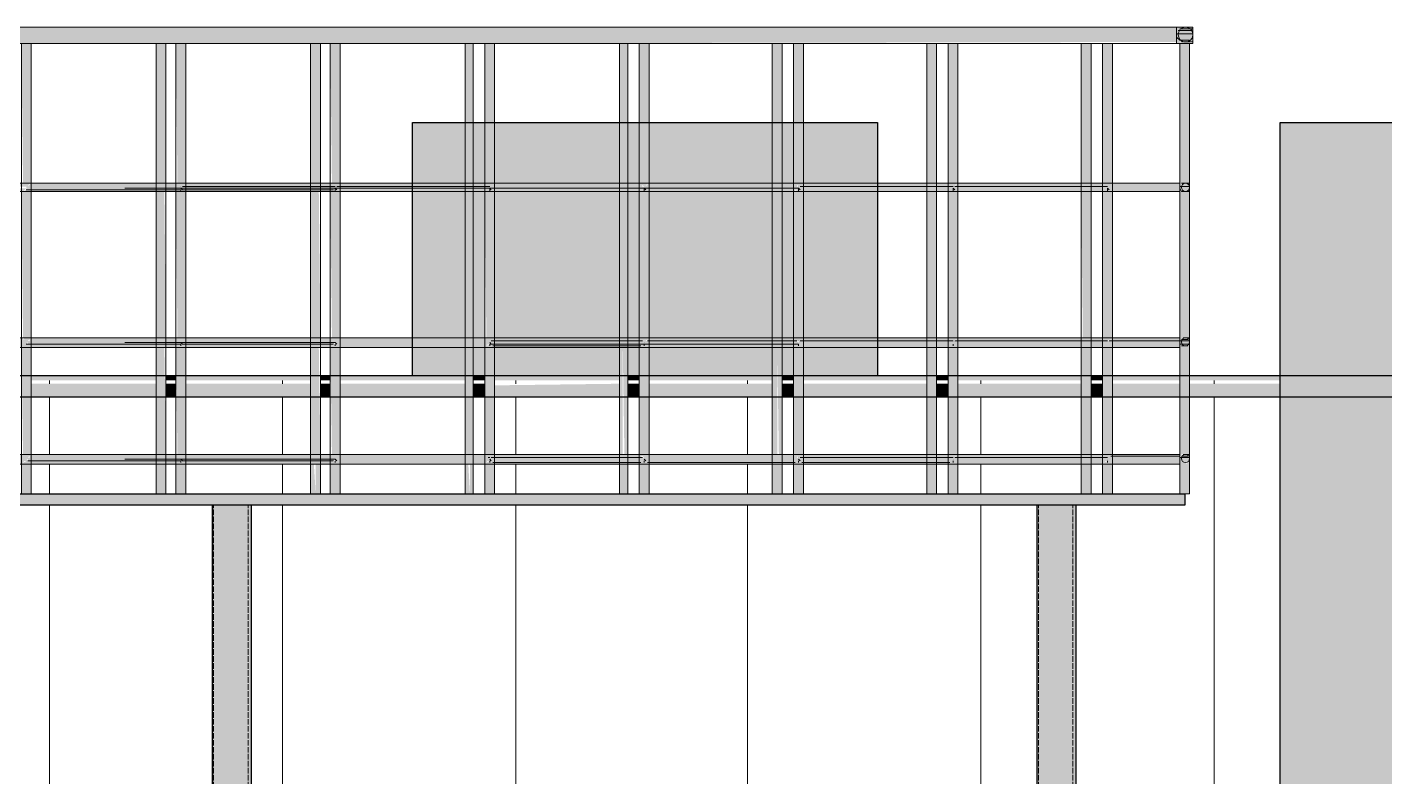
# Model space of a CAD drawing. Header units: millimetres. Extents: x -11345 to 411485, y -9810 to 73012.
# Drawn here: x 359032 to 362530, y 46383 to 48315 of the extents above; entities that cross this region are included whole.
import ezdxf

# ---------------------------------------------------------------- set-up
doc = ezdxf.new("R2010")
doc.units = ezdxf.units.MM
doc.linetypes.add('PDF_IMPORT', pattern=[1, 0.8, -0.2])
for name, color, linetype in [('PDF _Крыша штриховка', 7, 'Continuous'), ('PDF _Линии', 7, 'Continuous'), ('PDF _Перекрытие', 7, 'Continuous'), ('PDF _Стены наружные', 7, 'Continuous')]:
    doc.layers.add(name, color=color, linetype=linetype)
for name, color, linetype, true_color in [('PDF _Несущие колонны', 7, 'Continuous', 0x787878), ('PDF _Обобщенные модели', 7, 'Continuous', 0xb5bcbf), ('PDF _Ограждение', 7, 'Continuous', 0x7f7f7f)]:
    doc.layers.add(name, color=color, linetype=linetype, true_color=true_color)

msp = doc.modelspace()

# ---------------------------------------------------------------- hatches: boundary and pattern name
at = {"layer": 'PDF _Несущие колонны', "transparency": 33554559}
for points in [[(359610.0434, 47082.86722), (359508.45048, 47082.86722), (359508.45048, 45283.82593), (359610.0434, 45283.82593)], [(361735.02865, 47082.86722), (361633.43573, 47082.86722), (361633.43573, 45283.82593), (361735.02865, 45283.82593)]]:
    msp.add_hatch(color=256, dxfattribs=at).paths.add_polyline_path(points)
at = {"layer": 'PDF _Обобщенные модели', "true_color": 0xb7c0ca, "transparency": 33554559}
for points in [[(359364.52717, 47417.27725), (359042.81626, 47417.27725), (359042.81626, 47404.57814), (359364.52717, 47404.57814)], [(359364.52717, 47396.11206), (359042.81626, 47396.11206), (359042.81626, 47362.24776), (359364.52717, 47362.24776)], [(359415.32363, 47417.27725), (359389.9254, 47417.27725), (359389.9254, 47404.57814), (359415.32363, 47404.57814)], [(359415.32363, 47396.11206), (359389.9254, 47396.11206), (359389.9254, 47362.24776), (359415.32363, 47362.24776)], [(359762.43278, 47417.27725), (359440.72186, 47417.27725), (359440.72186, 47404.57814), (359762.43278, 47404.57814)], [(359762.43278, 47396.11206), (359440.72186, 47396.11206), (359440.72186, 47362.24776), (359762.43278, 47362.24776)], [(359813.22924, 47417.27725), (359787.83101, 47417.27725), (359787.83101, 47404.57814), (359813.22924, 47404.57814)], [(359813.22924, 47396.11206), (359787.83101, 47396.11206), (359787.83101, 47362.24776), (359813.22924, 47362.24776)], [(360160.33838, 47417.27725), (359838.62747, 47417.27725), (359838.62747, 47404.57814), (360160.33838, 47404.57814)], [(360160.33838, 47396.11206), (359838.62747, 47396.11206), (359838.62747, 47362.24776), (360160.33838, 47362.24776)], [(360211.13484, 47417.27725), (360181.50357, 47417.27725), (360181.50357, 47404.57814), (360211.13484, 47404.57814)], [(360211.13484, 47396.11206), (360181.50357, 47396.11206), (360181.50357, 47362.24776), (360211.13484, 47362.24776)], [(360558.24399, 47417.27725), (360236.53307, 47417.27725), (360236.53307, 47404.57814), (360558.24399, 47404.57814)], [(360558.24399, 47362.24776), (360558.24399, 47396.11206), (360236.53307, 47391.87902), (360236.53307, 47362.24776)], [(360609.04045, 47417.27725), (360579.40918, 47417.27725), (360579.40918, 47404.57814), (360609.04045, 47404.57814)], [(360609.04045, 47396.11206), (360579.40918, 47396.11206), (360579.40918, 47362.24776), (360609.04045, 47362.24776)], [(360951.91655, 47417.27725), (360634.43868, 47417.27725), (360634.43868, 47404.57814), (360951.91655, 47404.57814)], [(360951.91655, 47396.11206), (360634.43868, 47396.11206), (360634.43868, 47362.24776), (360951.91655, 47362.24776)], [(361006.94605, 47417.27725), (360977.31478, 47417.27725), (360977.31478, 47404.57814), (361006.94605, 47404.57814)], [(361006.94605, 47396.11206), (360977.31478, 47396.11206), (360977.31478, 47362.24776), (361006.94605, 47362.24776)], [(361349.82216, 47417.27725), (361032.34428, 47417.27725), (361032.34428, 47404.57814), (361349.82216, 47404.57814)], [(361349.82216, 47396.11206), (361032.34428, 47396.11206), (361032.34428, 47362.24776), (361349.82216, 47362.24776)], [(361404.85166, 47417.27725), (361375.22039, 47417.27725), (361375.22039, 47404.57814), (361404.85166, 47404.57814)], [(361404.85166, 47396.11206), (361375.22039, 47396.11206), (361375.22039, 47362.24776), (361404.85166, 47362.24776)], [(361747.72776, 47417.27725), (361430.24989, 47417.27725), (361430.24989, 47404.57814), (361747.72776, 47404.57814)], [(361747.72776, 47396.11206), (361430.24989, 47396.11206), (361430.24989, 47362.24776), (361747.72776, 47362.24776)], [(361802.75726, 47417.27725), (361773.12599, 47417.27725), (361773.12599, 47404.57814), (361802.75726, 47404.57814)], [(361802.75726, 47396.11206), (361773.12599, 47396.11206), (361773.12599, 47362.24776), (361802.75726, 47362.24776)], [(362001.71006, 47417.27725), (361828.15549, 47417.27725), (361828.15549, 47404.57814), (362001.71006, 47404.57814)], [(362001.71006, 47396.11206), (361828.15549, 47396.11206), (361828.15549, 47362.24776), (362001.71006, 47362.24776)], [(362259.9254, 47417.27725), (362027.10829, 47417.27725), (362027.10829, 47404.57814), (362259.9254, 47404.57814)], [(362259.9254, 47396.11206), (362027.10829, 47396.11206), (362027.10829, 47362.24776), (362259.9254, 47362.24776)]]:
    msp.add_hatch(color=9, dxfattribs=at).paths.add_polyline_path(points)
at = {"layer": 'PDF _Ограждение', "transparency": 33554559}
h = msp.add_hatch(color=256, dxfattribs=at)
h.paths.add_polyline_path([(359762.43278, 47112.49849), (359787.83101, 47112.49849), (359787.83101, 47188.69318), (359813.22924, 47188.69318), (359813.22924, 47112.49849), (359838.62747, 47112.49849), (359838.62747, 47188.69318), (360160.33838, 47188.69318), (360160.33838, 47112.49849), (360173.0375, 47112.49849), (360168.80446, 47188.69318), (360173.0375, 47188.69318), (360173.0375, 47112.49849), (360181.50357, 47112.49849), (360181.50357, 47188.69318), (360211.13484, 47188.69318), (360211.13484, 47112.49849), (360236.53307, 47112.49849), (360236.53307, 47188.69318), (360232.30003, 47192.92622), (360236.53307, 47192.92622), (360236.53307, 47188.69318), (360558.24399, 47188.69318), (360558.24399, 47112.49849), (360579.40918, 47112.49849), (360579.40918, 47188.69318), (360609.04045, 47188.69318), (360609.04045, 47112.49849), (360634.43868, 47112.49849), (360634.43868, 47188.69318), (360630.20564, 47192.92622), (360634.43868, 47192.92622), (360634.43868, 47188.69318), (360951.91655, 47188.69318), (360951.91655, 47112.49849), (360977.31478, 47112.49849), (360977.31478, 47188.69318), (361006.94605, 47188.69318), (361006.94605, 47112.49849), (361032.34428, 47112.49849), (361032.34428, 47188.69318), (361028.11124, 47192.92622), (361032.34428, 47192.92622), (361032.34428, 47188.69318), (361349.82216, 47188.69318), (361349.82216, 47112.49849), (361375.22039, 47112.49849), (361375.22039, 47188.69318), (361404.85166, 47188.69318), (361404.85166, 47112.49849), (361430.24989, 47112.49849), (361430.24989, 47188.69318), (361747.72776, 47188.69318), (361747.72776, 47112.49849), (361773.12599, 47112.49849), (361773.12599, 47188.69318), (361802.75726, 47188.69318), (361802.75726, 47112.49849), (361828.15549, 47112.49849), (361828.15549, 47188.69318), (362001.71006, 47188.69318), (362001.71006, 47112.49849), (362027.10829, 47112.49849), (362027.10829, 48272.351), (362014.40918, 48272.351), (362001.71006, 48272.351), (362001.71006, 47912.54274), (361828.15549, 47912.54274), (361828.15549, 48272.351), (361802.75726, 48272.351), (361802.75726, 47912.54274), (361773.12599, 47912.54274), (361773.12599, 48272.351), (361747.72776, 48272.351), (361747.72776, 47912.54274), (361430.24989, 47912.54274), (361430.24989, 48272.351), (361404.85166, 48272.351), (361404.85166, 47912.54274), (361375.22039, 47912.54274), (361375.22039, 48272.351), (361349.82216, 48272.351), (361349.82216, 47912.54274), (361032.34428, 47912.54274), (361032.34428, 48272.351), (361006.94605, 48272.351), (361006.94605, 47912.54274), (360977.31478, 47912.54274), (360977.31478, 48272.351), (360951.91655, 48272.351), (360951.91655, 47912.54274), (360634.43868, 47912.54274), (360634.43868, 48272.351), (360609.04045, 48272.351), (360609.04045, 47912.54274), (360579.40918, 47912.54274), (360579.40918, 48272.351), (360558.24399, 48272.351), (360558.24399, 47912.54274), (360236.53307, 47912.54274), (360236.53307, 48272.351), (360211.13484, 48272.351), (360211.13484, 47912.54274), (360181.50357, 47912.54274), (360181.50357, 48272.351), (360160.33838, 48272.351), (360160.33838, 47912.54274), (359838.62747, 47912.54274), (359838.62747, 48272.351), (359813.22924, 48272.351), (359817.46228, 47912.54274), (359787.83101, 47912.54274), (359787.83101, 48272.351), (359779.36493, 48272.351), (361993.24399, 48276.58404), (361993.24399, 48272.351), (362010.17614, 48276.58404), (362014.40918, 48272.351), (362035.57437, 48276.58404), (362035.57437, 48285.05012), (362031.34133, 48289.28315), (362035.57437, 48289.28315), (362035.57437, 48314.68138), (357764.43868, 48314.68138), (357764.43868, 48272.351), (357772.90475, 48272.351), (357772.90475, 47112.49849), (357798.30298, 47112.49849), (357798.30298, 47188.69318), (357827.93425, 47188.69318), (357827.93425, 47112.49849), (357840.63337, 47112.49849), (357836.40033, 47188.69318), (357836.40033, 47197.15926), (357832.16729, 47192.92622), (357832.16729, 47197.15926), (357836.40033, 47197.15926), (357840.63337, 47201.3923), (357840.63337, 47112.49849), (357853.33248, 47112.49849), (357849.09944, 47188.69318), (358170.81036, 47188.69318), (358170.81036, 47112.49849), (358196.20859, 47112.49849), (358196.20859, 47188.69318), (358225.83986, 47188.69318), (358225.83986, 47112.49849), (358238.53897, 47112.49849), (358234.30593, 47188.69318), (358234.30593, 47197.15926), (358230.07289, 47195.04274), (358230.07289, 47197.15926), (358234.30593, 47197.15926), (358234.30593, 47201.3923), (358238.53897, 47201.3923), (358238.53897, 47112.49849), (358247.00505, 47112.49849), (358247.00505, 47188.69318), (358242.77201, 47192.92622), (358247.00505, 47192.92622), (358247.00505, 47188.69318), (358568.71596, 47188.69318), (358568.71596, 47112.49849), (358594.11419, 47112.49849), (358594.11419, 47188.69318), (358619.51242, 47188.69318), (358619.51242, 47112.49849), (358644.91065, 47112.49849), (358644.91065, 47188.69318), (358640.67761, 47192.92622), (358644.91065, 47192.92622), (358644.91065, 47188.69318), (358966.62157, 47188.69318), (358966.62157, 47112.49849), (358992.0198, 47112.49849), (358992.0198, 47188.69318), (359017.41803, 47188.69318), (359017.41803, 47112.49849), (359042.81626, 47112.49849), (359042.81626, 47188.69318), (359364.52717, 47188.69318), (359364.52717, 47112.49849), (359389.9254, 47112.49849), (359389.9254, 47188.69318), (359415.32363, 47188.69318), (359415.32363, 47112.49849), (359440.72186, 47112.49849), (359440.72186, 47188.69318), (359762.43278, 47188.69318)])
h.paths.add_polyline_path([(359817.46228, 47192.92622), (359825.92835, 47201.3923), (359825.92835, 47197.15926)], flags=0)
h.paths.add_polyline_path([(361806.9903, 47192.92622), (361811.22334, 47197.15926), (361815.45638, 47197.15926)], flags=0)
h.paths.add_polyline_path([(359432.25579, 47197.15926), (359428.02275, 47201.3923), (359432.25579, 47201.3923)], flags=0)
h.paths.add_polyline_path([(359034.35018, 47197.15926), (359030.11714, 47201.3923), (359034.35018, 47201.3923)], flags=0)
h.paths.add_polyline_path([(362018.64222, 47188.69318), (362018.64222, 47192.92622), (362022.87525, 47192.92622)], flags=0)
h.paths.add_polyline_path([(358636.44458, 47205.62534), (358640.67761, 47209.85838), (358640.67761, 47205.62534)], flags=0)
h.paths.add_polyline_path([(360621.73956, 47205.62534), (360617.50652, 47205.62534), (360613.27348, 47209.85838), (360617.50652, 47209.85838)], flags=0)
h.paths.add_polyline_path([(361430.24989, 47214.09141), (361430.24989, 47489.23891), (361747.72776, 47489.23891), (361747.72776, 47214.09141)], flags=0)
h.paths.add_polyline_path([(361802.75726, 47214.09141), (361773.12599, 47214.09141), (361773.12599, 47489.23891), (361802.75726, 47489.23891)], flags=0)
h.paths.add_polyline_path([(358225.83986, 47214.09141), (358196.20859, 47214.09141), (358196.20859, 47489.23891), (358225.83986, 47489.23891)], flags=0)
h.paths.add_polyline_path([(358992.0198, 47214.09141), (358992.0198, 47489.23891), (359017.41803, 47489.23891), (359021.65107, 47214.09141)], flags=0)
h.paths.add_polyline_path([(359419.55667, 47214.09141), (359389.9254, 47214.09141), (359385.69236, 47489.23891), (359415.32363, 47489.23891)], flags=0)
h.paths.add_polyline_path([(359042.81626, 47214.09141), (359042.81626, 47489.23891), (359364.52717, 47489.23891), (359364.52717, 47214.09141)], flags=0)
h.paths.add_polyline_path([(359817.46228, 47214.09141), (359787.83101, 47214.09141), (359783.59797, 47489.23891), (359813.22924, 47489.23891)], flags=0)
h.paths.add_polyline_path([(359838.62747, 47214.09141), (359838.62747, 47489.23891), (360160.33838, 47489.23891), (360160.33838, 47214.09141)], flags=0)
h.paths.add_polyline_path([(359440.72186, 47214.09141), (359440.72186, 47489.23891), (359762.43278, 47489.23891), (359762.43278, 47214.09141)], flags=0)
h.paths.add_polyline_path([(360211.13484, 47214.09141), (360181.50357, 47214.09141), (360181.50357, 47489.23891), (360211.13484, 47489.23891)], flags=0)
h.paths.add_polyline_path([(361011.17909, 47493.47194), (361015.41213, 47497.70498), (361019.64517, 47497.70498)], flags=0)
h.paths.add_polyline_path([(359817.46228, 47493.47194), (359825.92835, 47501.93802), (359825.92835, 47497.70498)], flags=0)
h.paths.add_polyline_path([(359432.25579, 47497.70498), (359428.02275, 47501.93802), (359432.25579, 47501.93802)], flags=0)
h.paths.add_polyline_path([(359034.35018, 47497.70498), (359030.11714, 47501.93802), (359034.35018, 47501.93802)], flags=0)
h.paths.add_polyline_path([(361032.34428, 47514.63714), (361032.34428, 47891.37755), (361349.82216, 47891.37755), (361349.82216, 47514.63714)], flags=0)
h.paths.add_polyline_path([(361404.85166, 47514.63714), (361375.22039, 47514.63714), (361375.22039, 47891.37755), (361404.85166, 47891.37755)], flags=0)
h.paths.add_polyline_path([(358238.53897, 47506.17106), (358242.77201, 47510.4041), (358242.77201, 47506.17106)], flags=0)
h.paths.add_polyline_path([(360609.04045, 47514.63714), (360579.40918, 47514.63714), (360579.40918, 47891.37755), (360609.04045, 47891.37755)], flags=0)
h.paths.add_polyline_path([(361802.75726, 47514.63714), (361773.12599, 47514.63714), (361773.12599, 47891.37755), (361802.75726, 47891.37755)], flags=0)
h.paths.add_polyline_path([(361430.24989, 47514.63714), (361430.24989, 47891.37755), (361747.72776, 47891.37755), (361751.9608, 47514.63714)], flags=0)
h.paths.add_polyline_path([(360236.53307, 47514.63714), (360236.53307, 47891.37755), (360558.24399, 47891.37755), (360558.24399, 47514.63714)], flags=0)
h.paths.add_polyline_path([(357798.30298, 47514.63714), (357798.30298, 47891.37755), (357827.93425, 47891.37755), (357827.93425, 47514.63714)], flags=0)
h.paths.add_polyline_path([(358225.83986, 47514.63714), (358196.20859, 47514.63714), (358196.20859, 47891.37755), (358225.83986, 47891.37755)], flags=0)
h.paths.add_polyline_path([(359440.72186, 47514.63714), (359440.72186, 47891.37755), (359762.43278, 47891.37755), (359762.43278, 47514.63714)], flags=0)
h.paths.add_polyline_path([(360617.50652, 47908.3097), (360621.73956, 47904.07666), (360617.50652, 47904.07666)], flags=0)
h.paths.add_polyline_path([(362001.71006, 47904.07666), (362001.71006, 47908.3097), (362005.9431, 47912.54274)], flags=0)
h.paths.add_polyline_path([(360228.067, 47895.61059), (360223.83396, 47899.84363), (360228.067, 47899.84363), (360230.18351, 47895.61059)], flags=0)
h.paths.add_polyline_path([(359432.25579, 47895.61059), (359428.02275, 47899.84363), (359432.25579, 47899.84363)], flags=0)
h.paths.add_polyline_path([(358632.21154, 47899.84363), (358268.17024, 47899.84363), (358450.19089, 47904.07666), (358632.21154, 47904.07666)], flags=0)
h.paths.add_polyline_path([(358636.44458, 47904.07666), (358640.67761, 47912.54274), (358640.67761, 47908.3097)], flags=0)
h.paths.add_polyline_path([(359034.35018, 47904.07666), (359038.58322, 47912.54274), (359038.58322, 47908.3097)], flags=0)
h.paths.add_polyline_path([(359021.65107, 47912.54274), (358992.0198, 47912.54274), (358992.0198, 48272.351), (359017.41803, 48272.351)], flags=0)
h.paths.add_polyline_path([(358170.81036, 47912.54274), (357853.33248, 47912.54274), (357853.33248, 48272.351), (358170.81036, 48272.351)], flags=0)
h.paths.add_polyline_path([(358225.83986, 47912.54274), (358196.20859, 47912.54274), (358196.20859, 48272.351), (358225.83986, 48272.351)], flags=0)
h.paths.add_polyline_path([(358568.71596, 47912.54274), (358247.00505, 47912.54274), (358247.00505, 48272.351), (358568.71596, 48272.351)], flags=0)
h.paths.add_polyline_path([(357798.30298, 47912.54274), (357798.30298, 48272.351), (357827.93425, 48272.351), (357827.93425, 47912.54274)], flags=0)
h.paths.add_polyline_path([(358966.62157, 47912.54274), (358644.91065, 47912.54274), (358644.91065, 48272.351), (358966.62157, 48272.351)], flags=0)
h.paths.add_polyline_path([(359364.52717, 47912.54274), (359042.81626, 47912.54274), (359042.81626, 48272.351), (359364.52717, 48272.351)], flags=0)
h.paths.add_polyline_path([(359762.43278, 47912.54274), (359440.72186, 47912.54274), (359440.72186, 48272.351), (359762.43278, 48272.351)], flags=0)
h.paths.add_polyline_path([(359419.55667, 47912.54274), (359389.9254, 47912.54274), (359389.9254, 48272.351), (359415.32363, 48272.351)], flags=0)
h.paths.add_polyline_path([(358623.74546, 47912.54274), (358594.11419, 47912.54274), (358594.11419, 48272.351), (358619.51242, 48272.351)], flags=0)
h.paths.add_polyline_path([(357836.40033, 47904.07666), (357832.16729, 47912.54274), (357836.40033, 47908.3097)], flags=0)
h.paths.add_polyline_path([(359830.16139, 47895.61059), (359825.92835, 47899.84363), (359830.16139, 47899.84363)], flags=0)
h.paths.add_polyline_path([(357832.16729, 47891.37755), (357832.16729, 47895.61059), (357836.40033, 47899.84363)], flags=0)
h.paths.add_polyline_path([(359021.65107, 47891.37755), (359030.11714, 47899.84363), (358653.37673, 47899.84363), (358907.35903, 47904.07666), (359030.11714, 47904.07666), (359030.11714, 47899.84363), (359030.11714, 47895.61059)], flags=0)
h.paths.add_polyline_path([(361421.78381, 47904.07666), (361426.01685, 47912.54274), (361426.01685, 47908.3097)], flags=0)
h.paths.add_polyline_path([(360625.9726, 47895.61059), (360621.73956, 47899.84363), (360625.9726, 47899.84363)], flags=0)
h.paths.add_polyline_path([(359838.62747, 47514.63714), (359838.62747, 47891.37755), (360160.33838, 47891.37755), (360160.33838, 47514.63714)], flags=0)
h.paths.add_polyline_path([(360215.36788, 47514.63714), (360181.50357, 47514.63714), (360181.50357, 47891.37755), (360211.13484, 47891.37755)], flags=0)
h.paths.add_polyline_path([(359787.83101, 47514.63714), (359783.59797, 47891.37755), (359813.22924, 47891.37755), (359817.46228, 47514.63714)], flags=0)
h.paths.add_polyline_path([(358238.53897, 47514.63714), (358234.30593, 47891.37755), (358234.30593, 47899.84363), (358124.24694, 47899.84363), (358234.30593, 47904.07666), (358238.53897, 47904.07666), (358242.77201, 47912.54274), (358242.77201, 47908.3097), (358238.53897, 47904.07666)], flags=0)
h.paths.add_polyline_path([(358623.74546, 47514.63714), (358594.11419, 47514.63714), (358589.88115, 47891.37755), (358619.51242, 47891.37755)], flags=0)
h.paths.add_polyline_path([(358170.81036, 47514.63714), (357853.33248, 47514.63714), (357849.09944, 47891.37755), (358170.81036, 47891.37755)], flags=0)
h.paths.add_polyline_path([(361011.17909, 47895.61059), (361015.41213, 47895.61059), (361011.17909, 47891.37755)], flags=0)
h.paths.add_polyline_path([(361015.41213, 47908.3097), (361019.64517, 47904.07666), (361015.41213, 47904.07666)], flags=0)
h.paths.add_polyline_path([(361828.15549, 47514.63714), (361828.15549, 47891.37755), (362001.71006, 47891.37755), (362001.71006, 47514.63714)], flags=0)
h.paths.add_polyline_path([(360630.20564, 47908.3097), (360625.9726, 47904.07666), (360630.20564, 47912.54274)], flags=0)
h.paths.add_polyline_path([(359419.55667, 47514.63714), (359389.9254, 47514.63714), (359385.69236, 47891.37755), (359415.32363, 47891.37755)], flags=0)
h.paths.add_polyline_path([(359042.81626, 47514.63714), (359042.81626, 47891.37755), (359364.52717, 47891.37755), (359364.52717, 47514.63714)], flags=0)
h.paths.add_polyline_path([(358966.62157, 47891.37755), (358966.62157, 47514.63714), (358644.91065, 47514.63714), (358644.91065, 47891.37755)], flags=0)
h.paths.add_polyline_path([(358247.00505, 47514.63714), (358247.00505, 47891.37755), (358568.71596, 47891.37755), (358568.71596, 47514.63714)], flags=0)
h.paths.add_polyline_path([(359025.8841, 47510.4041), (359021.65107, 47510.4041), (359021.65107, 47514.63714), (358992.0198, 47514.63714), (358992.0198, 47586.59879), (358987.78676, 47891.37755), (359017.41803, 47891.37755), (359021.65107, 47514.63714)], flags=0)
h.paths.add_polyline_path([(358636.44458, 47506.17106), (358640.67761, 47510.4041), (358640.67761, 47506.17106)], flags=0)
h.paths.add_polyline_path([(357840.63337, 47506.17106), (357849.09944, 47510.4041), (357844.86641, 47506.17106)], flags=0)
h.paths.add_polyline_path([(360951.91655, 47514.63714), (360634.43868, 47514.63714), (360634.43868, 47891.37755), (360951.91655, 47891.37755)], flags=0)
h.paths.add_polyline_path([(361006.94605, 47514.63714), (360977.31478, 47514.63714), (360977.31478, 47891.37755), (361006.94605, 47891.37755)], flags=0)
h.paths.add_polyline_path([(359034.35018, 47506.17106), (359038.58322, 47510.4041), (359038.58322, 47506.17106)], flags=0)
h.paths.add_polyline_path([(361815.45638, 47506.17106), (361823.92245, 47510.4041), (361819.68941, 47506.17106)], flags=0)
h.paths.add_polyline_path([(358636.44458, 47497.70498), (358632.21154, 47501.93802), (358636.44458, 47501.93802)], flags=0)
h.paths.add_polyline_path([(360625.9726, 47506.17106), (360630.20564, 47510.4041), (360630.20564, 47506.17106)], flags=0)
h.paths.add_polyline_path([(361417.55077, 47506.17106), (361426.01685, 47510.4041), (361426.01685, 47506.17106)], flags=0)
h.paths.add_polyline_path([(361019.64517, 47501.93802), (361015.41213, 47506.17106), (361019.64517, 47506.17106)], flags=0)
h.paths.add_polyline_path([(360215.36788, 47493.47194), (360219.60092, 47497.70498), (360223.83396, 47497.70498)], flags=0)
h.paths.add_polyline_path([(361828.15549, 47214.09141), (361828.15549, 47489.23891), (362001.71006, 47489.23891), (362001.71006, 47214.09141)], flags=0)
h.paths.add_polyline_path([(360964.61567, 47214.09141), (360964.61567, 47489.23891), (360968.84871, 47214.09141)], flags=0)
h.paths.add_polyline_path([(362001.71006, 47205.62534), (362005.9431, 47214.09141), (362010.17614, 47214.09141), (362005.9431, 47209.85838)], flags=0)
h.paths.add_polyline_path([(360634.43868, 47214.09141), (360634.43868, 47489.23891), (360951.91655, 47489.23891), (360951.91655, 47214.09141)], flags=0)
h.paths.add_polyline_path([(361006.94605, 47214.09141), (360977.31478, 47214.09141), (360977.31478, 47489.23891), (361006.94605, 47489.23891)], flags=0)
h.paths.add_polyline_path([(361032.34428, 47214.09141), (361032.34428, 47489.23891), (361349.82216, 47489.23891), (361349.82216, 47214.09141)], flags=0)
h.paths.add_polyline_path([(360570.9431, 47214.09141), (360566.71006, 47214.09141), (360566.71006, 47489.23891)], flags=0)
h.paths.add_polyline_path([(360236.53307, 47214.09141), (360236.53307, 47489.23891), (360232.30003, 47493.47194), (360236.53307, 47493.47194), (360236.53307, 47489.23891), (360558.24399, 47489.23891), (360558.24399, 47214.09141)], flags=0)
h.paths.add_polyline_path([(360609.04045, 47214.09141), (360579.40918, 47214.09141), (360579.40918, 47489.23891), (360609.04045, 47489.23891)], flags=0)
h.paths.add_polyline_path([(358238.53897, 47214.09141), (358234.30593, 47489.23891), (358234.30593, 47501.93802), (358238.53897, 47501.93802)], flags=0)
h.paths.add_polyline_path([(358644.91065, 47214.09141), (358644.91065, 47489.23891), (358640.67761, 47493.47194), (358644.91065, 47493.47194), (358644.91065, 47489.23891), (358966.62157, 47489.23891), (358966.62157, 47214.09141)], flags=0)
h.paths.add_polyline_path([(358594.11419, 47214.09141), (358594.11419, 47489.23891), (358619.51242, 47489.23891), (358623.74546, 47214.09141)], flags=0)
h.paths.add_polyline_path([(358170.81036, 47214.09141), (357853.33248, 47214.09141), (357849.09944, 47489.23891), (358170.81036, 47489.23891)], flags=0)
h.paths.add_polyline_path([(357798.30298, 47214.09141), (357798.30298, 47489.23891), (357827.93425, 47489.23891), (357827.93425, 47214.09141)], flags=0)
h.paths.add_polyline_path([(361404.85166, 47214.09141), (361375.22039, 47214.09141), (361375.22039, 47489.23891), (361404.85166, 47489.23891)], flags=0)
h.paths.add_polyline_path([(361019.64517, 47205.62534), (361015.41213, 47205.62534), (361015.41213, 47209.85838)], flags=0)
h.paths.add_polyline_path([(359038.58322, 47205.62534), (359034.35018, 47205.62534), (359038.58322, 47209.85838)], flags=0)
h.paths.add_polyline_path([(358247.00505, 47214.09141), (358247.00505, 47489.23891), (358242.77201, 47493.47194), (358247.00505, 47493.47194), (358247.00505, 47489.23891), (358568.71596, 47489.23891), (358568.71596, 47214.09141)], flags=0)
h.paths.add_polyline_path([(361417.55077, 47205.62534), (361426.01685, 47209.85838), (361421.78381, 47205.62534)], flags=0)
h.paths.add_polyline_path([(358238.53897, 47205.62534), (358242.77201, 47209.85838), (358242.77201, 47205.62534)], flags=0)
h.paths.add_polyline_path([(358636.44458, 47197.15926), (358632.21154, 47201.3923), (358636.44458, 47201.3923)], flags=0)
h.paths.add_polyline_path([(358627.9785, 47197.15926), (358632.21154, 47197.15926), (358627.9785, 47195.04274)], flags=0)
h.paths.add_polyline_path([(360215.36788, 47192.92622), (360219.60092, 47197.15926), (360223.83396, 47197.15926)], flags=0)
h.paths.add_polyline_path([(359021.65107, 47192.92622), (359025.8841, 47197.15926), (359030.11714, 47197.15926)], flags=0)
h.paths.add_polyline_path([(359775.13189, 47120.96457), (359770.89885, 47188.69318), (359775.13189, 47188.69318)], flags=0)
h = msp.add_hatch(color=256, dxfattribs=at)
h.paths.add_polyline_path([(362005.9431, 47493.47194), (362001.71006, 47497.70498), (362005.9431, 47493.47194)], flags=0)
h.paths.add_polyline_path([(362005.9431, 47493.47194), (362001.71006, 47493.47194), (362005.9431, 47493.47194)], flags=0)
h.paths.add_polyline_path([(362005.9431, 47493.47194), (362005.9431, 47493.47194), (362005.9431, 47493.47194)], flags=0)
h.paths.add_polyline_path([(362005.9431, 47493.47194), (362005.9431, 47493.47194), (362005.9431, 47493.47194)], flags=0)
h.paths.add_polyline_path([(362005.9431, 47493.47194), (362001.71006, 47493.47194), (362005.9431, 47493.47194)], flags=0)
h = msp.add_hatch(color=256, dxfattribs=at)
h.paths.add_polyline_path([(362005.9431, 47192.92622), (362001.71006, 47197.15926), (362005.9431, 47192.92622)], flags=0)
h.paths.add_polyline_path([(362005.9431, 47192.92622), (362001.71006, 47192.92622), (362005.9431, 47192.92622)], flags=0)
h.paths.add_polyline_path([(362005.9431, 47192.92622), (362005.9431, 47192.92622), (362005.9431, 47192.92622)], flags=0)
h.paths.add_polyline_path([(362005.9431, 47192.92622), (362005.9431, 47192.92622), (362005.9431, 47192.92622)], flags=0)
h.paths.add_polyline_path([(362005.9431, 47192.92622), (362001.71006, 47192.92622), (362005.9431, 47192.92622)], flags=0)
at = {"layer": 'PDF _Перекрытие', "true_color": 0x787878, "transparency": 33554559}
msp.add_hatch(color=8, dxfattribs=at).paths.add_polyline_path([(362014.40918, 47112.49849), (357785.60387, 47112.49849), (357785.60387, 47082.86722), (362014.40918, 47082.86722)])
at = {"layer": 'PDF _Стены наружные', "true_color": 0xb6c1cb, "transparency": 33554687}
for points in [[(360160.33838, 48069.16516), (360024.88115, 48069.16516), (360024.88115, 47912.54274), (360160.33838, 47912.54274)], [(360211.13484, 48069.16516), (360181.50357, 48069.16516), (360181.50357, 47912.54274), (360211.13484, 47912.54274)], [(360558.24399, 48069.16516), (360236.53307, 48069.16516), (360236.53307, 47912.54274), (360558.24399, 47912.54274)], [(360609.04045, 48069.16516), (360579.40918, 48069.16516), (360579.40918, 47912.54274), (360609.04045, 47912.54274)], [(360951.91655, 48069.16516), (360634.43868, 48069.16516), (360634.43868, 47912.54274), (360951.91655, 47912.54274)], [(361006.94605, 48069.16516), (360977.31478, 48069.16516), (360977.31478, 47912.54274), (361006.94605, 47912.54274)], [(361222.83101, 48069.16516), (361032.34428, 48069.16516), (361032.34428, 47912.54274), (361222.83101, 47912.54274)], [(363457.87525, 48069.16516), (362259.9254, 48069.16516), (362259.9254, 45711.3628), (363356.28233, 45711.3628), (363356.28233, 45685.96457), (363457.87525, 45685.96457)], [(360160.33838, 47891.37755), (360024.88115, 47891.37755), (360024.88115, 47514.63714), (360160.33838, 47514.63714)], [(360211.13484, 47891.37755), (360181.50357, 47891.37755), (360181.50357, 47514.63714), (360211.13484, 47514.63714)], [(360558.24399, 47891.37755), (360236.53307, 47891.37755), (360236.53307, 47514.63714), (360558.24399, 47514.63714)], [(360609.04045, 47891.37755), (360579.40918, 47891.37755), (360579.40918, 47514.63714), (360609.04045, 47514.63714)], [(360951.91655, 47891.37755), (360634.43868, 47891.37755), (360634.43868, 47514.63714), (360951.91655, 47514.63714)], [(361006.94605, 47891.37755), (360977.31478, 47891.37755), (360977.31478, 47514.63714), (361006.94605, 47514.63714)], [(361222.83101, 47891.37755), (361032.34428, 47891.37755), (361032.34428, 47514.63714), (361222.83101, 47514.63714)], [(360160.33838, 47489.23891), (360024.88115, 47489.23891), (360024.88115, 47417.27725), (360160.33838, 47417.27725)], [(360211.13484, 47489.23891), (360181.50357, 47489.23891), (360181.50357, 47417.27725), (360211.13484, 47417.27725)], [(360558.24399, 47489.23891), (360236.53307, 47489.23891), (360236.53307, 47417.27725), (360558.24399, 47417.27725)], [(360609.04045, 47489.23891), (360579.40918, 47489.23891), (360579.40918, 47417.27725), (360609.04045, 47417.27725)], [(360951.91655, 47489.23891), (360634.43868, 47489.23891), (360634.43868, 47417.27725), (360951.91655, 47417.27725)], [(361006.94605, 47489.23891), (360977.31478, 47489.23891), (360977.31478, 47417.27725), (361006.94605, 47417.27725)], [(361222.83101, 47489.23891), (361032.34428, 47489.23891), (361032.34428, 47417.27725), (361222.83101, 47417.27725)]]:
    msp.add_hatch(color=9, dxfattribs=at).paths.add_polyline_path(points)

# ---------------------------------------------------------------- linework, layer by layer
at = {"layer": 'PDF _Крыша штриховка', "lineweight": 9}
for points in [[(359089.37968, 47396.11206), (359089.37968, 47404.57814)], [(359690.47113, 47396.11206), (359690.47113, 47404.57814)], [(360291.56257, 47396.11206), (360291.56257, 47404.57814)], [(360888.42098, 47396.11206), (360888.42098, 47404.57814)], [(361489.51242, 47396.11206), (361489.51242, 47404.57814)], [(362090.60387, 47396.11206), (362090.60387, 47404.57814)], [(359089.37968, 47214.09141), (359089.37968, 47362.24776)], [(359690.47113, 47214.09141), (359690.47113, 47362.24776)], [(360291.56257, 47214.09141), (360291.56257, 47362.24776)], [(360888.42098, 47214.09141), (360888.42098, 47362.24776)], [(361489.51242, 47214.09141), (361489.51242, 47362.24776)], [(362090.60387, 45711.3628), (362090.60387, 47362.24776)], [(359089.37968, 47112.49849), (359089.37968, 47188.69318)], [(359690.47113, 47112.49849), (359690.47113, 47188.69318)], [(360291.56257, 47112.49849), (360291.56257, 47188.69318)], [(360888.42098, 47112.49849), (360888.42098, 47188.69318)], [(361489.51242, 47112.49849), (361489.51242, 47188.69318)], [(359089.37968, 45283.82593), (359089.37968, 47082.86722)], [(359690.47113, 45711.3628), (359690.47113, 47082.86722)], [(360291.56257, 45711.3628), (360291.56257, 47082.86722)], [(360888.42098, 45711.3628), (360888.42098, 47082.86722)], [(361489.51242, 45711.3628), (361489.51242, 47082.86722)]]:
    msp.add_lwpolyline(points, dxfattribs=at)
at = {"layer": 'PDF _Линии', "lineweight": 30, "ltscale": 3.767537}
msp.add_lwpolyline([(360024.88115, 47417.27725), (360024.88115, 48069.16516), (361222.83101, 48069.16516), (361222.83101, 47417.27725)], dxfattribs=at)
at = {"layer": 'PDF _Линии', "lineweight": 30}
for points in [[(362259.9254, 45711.3628), (362259.9254, 48069.16516), (363457.87525, 48069.16516), (363457.87525, 45685.96457)], [(362014.40918, 47082.86722), (357785.60387, 47082.86722), (357785.60387, 47112.49849)]]:
    msp.add_lwpolyline(points, dxfattribs=at)
at = {"layer": 'PDF _Линии', "lineweight": 30, "ltscale": 72.260515}
msp.add_lwpolyline([(357671.31183, 47417.27725), (382747.83101, 47417.27725)], dxfattribs=at)
at = {"layer": 'PDF _Линии', "lineweight": 30, "ltscale": 71.329213}
msp.add_lwpolyline([(357671.31183, 47362.24776), (382654.70416, 47362.24776)], dxfattribs=at)
at = {"layer": 'PDF _Линии', "lineweight": 30, "ltscale": 3.725205}
msp.add_lwpolyline([(357785.60387, 47112.49849), (362014.40918, 47112.49849), (362014.40918, 47082.86722)], dxfattribs=at)
at = {"layer": 'PDF _Линии', "lineweight": 30, "ltscale": 17.991048}
for points in [[(359508.45048, 47082.86722), (359508.45048, 44826.65779)], [(359610.0434, 44826.65779), (359610.0434, 47082.86722)], [(361633.43573, 47082.86722), (361633.43573, 44826.65779)], [(361735.02865, 44826.65779), (361735.02865, 47082.86722)]]:
    msp.add_lwpolyline(points, dxfattribs=at)
at = {"layer": 'PDF _Несущие колонны', "color": 7, "linetype": 'PDF_IMPORT', "lineweight": 18, "ltscale": 17.991048}
for points in [[(359512.68351, 44826.65779), (359512.68351, 47082.86722)], [(359601.57732, 44826.65779), (359601.57732, 47082.86722)], [(361637.66877, 44826.65779), (361637.66877, 47082.86722)], [(361726.56257, 44826.65779), (361726.56257, 47082.86722)]]:
    msp.add_lwpolyline(points, dxfattribs=at)
at = {"layer": 'PDF _Обобщенные модели', "color": 9, "lineweight": 0, "true_color": 0xb7c0ca}
msp.add_lwpolyline([(360558.24399, 47391.87902), (360558.24399, 47396.11206), (360558.24399, 47391.87902)], dxfattribs=at)
at = {"layer": 'PDF _Обобщенные модели', "color": 7, "linetype": 'PDF_IMPORT', "lineweight": 18, "ltscale": 71.92186}
msp.add_lwpolyline([(357671.31183, 47362.24776), (382713.9667, 47362.24776)], dxfattribs=at)
at = {"layer": 'PDF _Ограждение', "color": 7, "lineweight": 9}
for points in [[(362014.40918, 47112.49849), (362027.10829, 47112.49849), (362027.10829, 48272.351), (362035.57437, 48272.351), (362035.57437, 48293.51619), (362035.57437, 48314.68138), (361993.24399, 48314.68138), (357764.43868, 48314.68138), (357764.43868, 48293.51619), (357764.43868, 48272.351), (361993.24399, 48272.351), (362001.71006, 48272.351), (362027.10829, 48272.351)], [(361993.24399, 48272.351), (361993.24399, 48293.51619), (361993.24399, 48314.68138)]]:
    msp.add_lwpolyline(points, dxfattribs=at)
at = {"layer": 'PDF _Ограждение', "lineweight": 0}
for points in [[(362031.34133, 48306.21531), (361997.47702, 48306.21531), (362031.34133, 48306.21531)], [(362027.10829, 48310.44835), (362001.71006, 48310.44835), (362027.10829, 48310.44835)], [(362022.87525, 48310.44835), (362005.9431, 48310.44835), (362022.87525, 48310.44835)], [(362018.64222, 48314.68138), (362010.17614, 48314.68138), (362018.64222, 48314.68138)], [(362035.57437, 48310.44835), (362022.87525, 48310.44835), (362035.57437, 48310.44835)], [(362035.57437, 48297.74923), (361993.24399, 48297.74923), (362035.57437, 48297.74923)], [(362001.71006, 48280.81708), (361993.24399, 48289.28315), (362001.71006, 48280.81708)], [(361993.24399, 48272.351), (361993.24399, 48272.351), (361993.24399, 48272.351)], [(361993.24399, 48272.351), (361993.24399, 48272.351), (361993.24399, 48272.351)], [(361993.24399, 48272.351), (361993.24399, 48272.351), (361993.24399, 48272.351)], [(362027.10829, 48280.81708), (362001.71006, 48280.81708), (362027.10829, 48280.81708)], [(362022.87525, 48276.58404), (362005.9431, 48276.58404), (362022.87525, 48276.58404)], [(362018.64222, 48276.58404), (362010.17614, 48276.58404), (362018.64222, 48276.58404)], [(362035.57437, 48276.58404), (362018.64222, 48276.58404), (362035.57437, 48276.58404)], [(362035.57437, 48276.58404), (362022.87525, 48276.58404), (362035.57437, 48276.58404)], [(362035.57437, 48293.51619), (362035.57437, 48293.51619), (362035.57437, 48293.51619)], [(359038.58322, 47895.61059), (359030.11714, 47895.61059), (359038.58322, 47895.61059)], [(359428.02275, 47895.61059), (359034.35018, 47895.61059), (359428.02275, 47895.61059)], [(359419.55667, 47891.37755), (359038.58322, 47891.37755), (359419.55667, 47891.37755)], [(359419.55667, 47912.54274), (359042.81626, 47912.54274), (359419.55667, 47912.54274)], [(359428.02275, 47899.84363), (359284.09944, 47899.84363), (359428.02275, 47899.84363)], [(359428.02275, 47912.54274), (359419.55667, 47912.54274), (359428.02275, 47912.54274)], [(359825.92835, 47899.84363), (359428.02275, 47899.84363), (359825.92835, 47899.84363)], [(359432.25579, 47895.61059), (359428.02275, 47899.84363), (359432.25579, 47895.61059)], [(359428.02275, 47891.37755), (359428.02275, 47895.61059), (359428.02275, 47891.37755)], [(359825.92835, 47904.07666), (359432.25579, 47904.07666), (359825.92835, 47904.07666)], [(359821.69531, 47895.61059), (359432.25579, 47895.61059), (359821.69531, 47895.61059)], [(359817.46228, 47891.37755), (359436.48882, 47891.37755), (359817.46228, 47891.37755)], [(359817.46228, 47912.54274), (359440.72186, 47912.54274), (359817.46228, 47912.54274)], [(359825.92835, 47912.54274), (359817.46228, 47912.54274), (359825.92835, 47912.54274)], [(360223.83396, 47899.84363), (359825.92835, 47899.84363), (360223.83396, 47899.84363)], [(359830.16139, 47895.61059), (359825.92835, 47899.84363), (359830.16139, 47895.61059)], [(359825.92835, 47891.37755), (359825.92835, 47899.84363), (359825.92835, 47891.37755)], [(360223.83396, 47904.07666), (359830.16139, 47904.07666), (360223.83396, 47904.07666)], [(360215.36788, 47891.37755), (359834.39443, 47891.37755), (360215.36788, 47891.37755)], [(360215.36788, 47912.54274), (359838.62747, 47912.54274), (360215.36788, 47912.54274)], [(360215.36788, 47912.54274), (360211.13484, 47912.54274), (360215.36788, 47912.54274)], [(360621.73956, 47899.84363), (360223.83396, 47899.84363), (360621.73956, 47899.84363)], [(360228.067, 47895.61059), (360223.83396, 47899.84363), (360228.067, 47895.61059)], [(360223.83396, 47891.37755), (360223.83396, 47899.84363), (360223.83396, 47891.37755)], [(360613.27348, 47891.37755), (360232.30003, 47891.37755), (360613.27348, 47891.37755)], [(360613.27348, 47912.54274), (360236.53307, 47912.54274), (360613.27348, 47912.54274)], [(360613.27348, 47912.54274), (360609.04045, 47912.54274), (360613.27348, 47912.54274)], [(361019.64517, 47899.84363), (360621.73956, 47899.84363), (361019.64517, 47899.84363)], [(360625.9726, 47895.61059), (360621.73956, 47899.84363), (360625.9726, 47895.61059)], [(360621.73956, 47899.84363), (360621.73956, 47899.84363), (360621.73956, 47899.84363)], [(360621.73956, 47899.84363), (360621.73956, 47899.84363), (360621.73956, 47899.84363)], [(360621.73956, 47891.37755), (360621.73956, 47899.84363), (360621.73956, 47891.37755)], [(361023.8782, 47895.61059), (361019.64517, 47899.84363), (361023.8782, 47895.61059)], [(361019.64517, 47891.37755), (361019.64517, 47899.84363), (361019.64517, 47891.37755)], [(361417.55077, 47904.07666), (361023.8782, 47904.07666), (361417.55077, 47904.07666)], [(361409.08469, 47891.37755), (361028.11124, 47891.37755), (361409.08469, 47891.37755)], [(361421.78381, 47895.61059), (361417.55077, 47899.84363), (361421.78381, 47895.61059)], [(361417.55077, 47891.37755), (361417.55077, 47899.84363), (361417.55077, 47891.37755)], [(361815.45638, 47904.07666), (361421.78381, 47904.07666), (361815.45638, 47904.07666)], [(361815.45638, 47904.07666), (361815.45638, 47904.07666), (361815.45638, 47904.07666)], [(361815.45638, 47904.07666), (361815.45638, 47904.07666), (361815.45638, 47904.07666)], [(361819.68941, 47895.61059), (361815.45638, 47899.84363), (361819.68941, 47895.61059)], [(361815.45638, 47891.37755), (361815.45638, 47899.84363), (361815.45638, 47891.37755)], [(362001.71006, 47891.37755), (361823.92245, 47891.37755), (362001.71006, 47891.37755)], [(362001.71006, 47912.54274), (361828.15549, 47912.54274), (362001.71006, 47912.54274)], [(362027.10829, 47904.07666), (362001.71006, 47904.07666), (362027.10829, 47904.07666)], [(362005.9431, 47891.37755), (362001.71006, 47899.84363), (362005.9431, 47891.37755)], [(362022.87525, 47912.54274), (362005.9431, 47912.54274), (362022.87525, 47912.54274)], [(362022.87525, 47891.37755), (362005.9431, 47891.37755), (362022.87525, 47891.37755)], [(362027.10829, 47912.54274), (362018.64222, 47912.54274), (362027.10829, 47912.54274)], [(362027.10829, 47891.37755), (362022.87525, 47891.37755), (362027.10829, 47891.37755)], [(362027.10829, 47891.37755), (362027.10829, 47895.61059), (362027.10829, 47891.37755)], [(359428.02275, 47501.93802), (359284.09944, 47501.93802), (359428.02275, 47501.93802)], [(359825.92835, 47501.93802), (359428.02275, 47501.93802), (359825.92835, 47501.93802)], [(359428.02275, 47501.93802), (359428.02275, 47501.93802), (359428.02275, 47501.93802)], [(359428.02275, 47501.93802), (359428.02275, 47501.93802), (359428.02275, 47501.93802)], [(359432.25579, 47497.70498), (359428.02275, 47501.93802), (359432.25579, 47497.70498)], [(359825.92835, 47501.93802), (359825.92835, 47501.93802), (359825.92835, 47501.93802)], [(359825.92835, 47501.93802), (359825.92835, 47501.93802), (359825.92835, 47501.93802)], [(359830.16139, 47497.70498), (359825.92835, 47501.93802), (359830.16139, 47497.70498)], [(360215.36788, 47514.63714), (360211.13484, 47514.63714), (360215.36788, 47514.63714)], [(360223.83396, 47501.93802), (360223.83396, 47501.93802), (360223.83396, 47501.93802)], [(360223.83396, 47501.93802), (360223.83396, 47501.93802), (360223.83396, 47501.93802)], [(360228.067, 47497.70498), (360223.83396, 47501.93802), (360228.067, 47497.70498)], [(360617.50652, 47506.17106), (360228.067, 47506.17106), (360617.50652, 47506.17106)], [(360613.27348, 47514.63714), (360609.04045, 47514.63714), (360613.27348, 47514.63714)], [(361015.41213, 47506.17106), (360630.20564, 47506.17106), (361015.41213, 47506.17106)], [(361417.55077, 47506.17106), (361023.8782, 47506.17106), (361417.55077, 47506.17106)], [(361417.55077, 47506.17106), (361417.55077, 47506.17106), (361417.55077, 47506.17106)], [(361417.55077, 47506.17106), (361417.55077, 47506.17106), (361417.55077, 47506.17106)], [(361815.45638, 47506.17106), (361421.78381, 47506.17106), (361815.45638, 47506.17106)], [(361815.45638, 47506.17106), (361815.45638, 47506.17106), (361815.45638, 47506.17106)], [(361815.45638, 47506.17106), (361815.45638, 47506.17106), (361815.45638, 47506.17106)], [(362001.71006, 47506.17106), (361819.68941, 47506.17106), (362001.71006, 47506.17106)], [(362027.10829, 47506.17106), (362001.71006, 47506.17106), (362027.10829, 47506.17106)], [(362022.87525, 47510.4041), (362005.9431, 47510.4041), (362022.87525, 47510.4041)], [(362027.10829, 47514.63714), (362010.17614, 47514.63714), (362027.10829, 47514.63714)], [(359034.35018, 47497.70498), (359030.11714, 47497.70498), (359034.35018, 47497.70498)], [(359428.02275, 47497.70498), (359034.35018, 47497.70498), (359428.02275, 47497.70498)], [(359428.02275, 47493.47194), (359428.02275, 47497.70498), (359428.02275, 47493.47194)], [(359821.69531, 47497.70498), (359432.25579, 47497.70498), (359821.69531, 47497.70498)], [(359825.92835, 47493.47194), (359825.92835, 47497.70498), (359825.92835, 47493.47194)], [(360621.73956, 47497.70498), (360223.83396, 47497.70498), (360621.73956, 47497.70498)], [(360223.83396, 47493.47194), (360223.83396, 47497.70498), (360223.83396, 47493.47194)], [(360613.27348, 47493.47194), (360232.30003, 47493.47194), (360613.27348, 47493.47194)], [(361019.64517, 47497.70498), (360621.73956, 47497.70498), (361019.64517, 47497.70498)], [(360621.73956, 47493.47194), (360621.73956, 47497.70498), (360621.73956, 47493.47194)], [(361019.64517, 47493.47194), (361019.64517, 47497.70498), (361019.64517, 47493.47194)], [(361417.55077, 47493.47194), (361417.55077, 47497.70498), (361417.55077, 47493.47194)], [(362027.10829, 47497.70498), (362001.71006, 47497.70498), (362027.10829, 47497.70498)], [(362022.87525, 47493.47194), (362005.9431, 47493.47194), (362022.87525, 47493.47194)], [(362027.10829, 47493.47194), (362027.10829, 47497.70498), (362027.10829, 47493.47194)], [(359428.02275, 47197.15926), (359034.35018, 47197.15926), (359428.02275, 47197.15926)], [(359428.02275, 47201.3923), (359284.09944, 47201.3923), (359428.02275, 47201.3923)], [(359825.92835, 47201.3923), (359428.02275, 47201.3923), (359825.92835, 47201.3923)], [(359428.02275, 47201.3923), (359428.02275, 47201.3923), (359428.02275, 47201.3923)], [(359428.02275, 47201.3923), (359428.02275, 47201.3923), (359428.02275, 47201.3923)], [(359432.25579, 47197.15926), (359428.02275, 47201.3923), (359432.25579, 47197.15926)], [(359428.02275, 47201.3923), (359428.02275, 47201.3923), (359428.02275, 47201.3923)], [(359428.02275, 47201.3923), (359428.02275, 47201.3923), (359428.02275, 47201.3923)], [(359428.02275, 47201.3923), (359428.02275, 47201.3923), (359428.02275, 47201.3923)], [(359428.02275, 47192.92622), (359428.02275, 47197.15926), (359428.02275, 47192.92622)], [(359821.69531, 47197.15926), (359432.25579, 47197.15926), (359821.69531, 47197.15926)], [(359787.83101, 47214.09141), (359775.13189, 47214.09141), (359787.83101, 47214.09141)], [(359825.92835, 47201.3923), (359825.92835, 47201.3923), (359825.92835, 47201.3923)], [(359825.92835, 47201.3923), (359825.92835, 47201.3923), (359825.92835, 47201.3923)], [(359830.16139, 47197.15926), (359825.92835, 47201.3923), (359830.16139, 47197.15926)], [(359825.92835, 47201.3923), (359825.92835, 47201.3923), (359825.92835, 47201.3923)], [(359825.92835, 47201.3923), (359825.92835, 47201.3923), (359825.92835, 47201.3923)], [(359825.92835, 47201.3923), (359825.92835, 47201.3923), (359825.92835, 47201.3923)], [(359825.92835, 47192.92622), (359825.92835, 47197.15926), (359825.92835, 47192.92622)], [(360215.36788, 47214.09141), (360211.13484, 47214.09141), (360215.36788, 47214.09141)], [(360223.83396, 47205.62534), (360219.60092, 47205.62534), (360223.83396, 47205.62534)], [(360228.067, 47197.15926), (360223.83396, 47201.3923), (360228.067, 47197.15926)], [(360223.83396, 47201.3923), (360223.83396, 47201.3923), (360223.83396, 47201.3923)], [(360223.83396, 47192.92622), (360223.83396, 47197.15926), (360223.83396, 47192.92622)], [(360617.50652, 47205.62534), (360228.067, 47205.62534), (360617.50652, 47205.62534)], [(360613.27348, 47192.92622), (360232.30003, 47192.92622), (360613.27348, 47192.92622)], [(360613.27348, 47214.09141), (360609.04045, 47214.09141), (360613.27348, 47214.09141)], [(360625.9726, 47197.15926), (360621.73956, 47201.3923), (360625.9726, 47197.15926)], [(360621.73956, 47201.3923), (360621.73956, 47201.3923), (360621.73956, 47201.3923)], [(360621.73956, 47192.92622), (360621.73956, 47197.15926), (360621.73956, 47192.92622)], [(361011.17909, 47192.92622), (360630.20564, 47192.92622), (361011.17909, 47192.92622)], [(361023.8782, 47197.15926), (361019.64517, 47201.3923), (361023.8782, 47197.15926)], [(361019.64517, 47201.3923), (361019.64517, 47201.3923), (361019.64517, 47201.3923)], [(361019.64517, 47192.92622), (361019.64517, 47197.15926), (361019.64517, 47192.92622)], [(361417.55077, 47205.62534), (361023.8782, 47205.62534), (361417.55077, 47205.62534)], [(361409.08469, 47192.92622), (361028.11124, 47192.92622), (361409.08469, 47192.92622)], [(361417.55077, 47205.62534), (361413.31773, 47205.62534), (361417.55077, 47205.62534)], [(361417.55077, 47205.62534), (361417.55077, 47205.62534), (361417.55077, 47205.62534)], [(361417.55077, 47205.62534), (361417.55077, 47205.62534), (361417.55077, 47205.62534)], [(361417.55077, 47201.3923), (361417.55077, 47201.3923), (361417.55077, 47201.3923)], [(361417.55077, 47192.92622), (361417.55077, 47197.15926), (361417.55077, 47192.92622)], [(361815.45638, 47205.62534), (361421.78381, 47205.62534), (361815.45638, 47205.62534)], [(361815.45638, 47205.62534), (361811.22334, 47205.62534), (361815.45638, 47205.62534)], [(361815.45638, 47205.62534), (361815.45638, 47205.62534), (361815.45638, 47205.62534)], [(361815.45638, 47205.62534), (361815.45638, 47205.62534), (361815.45638, 47205.62534)], [(361815.45638, 47201.3923), (361815.45638, 47201.3923), (361815.45638, 47201.3923)], [(361815.45638, 47192.92622), (361815.45638, 47197.15926), (361815.45638, 47192.92622)], [(362001.71006, 47209.85838), (361823.92245, 47209.85838), (362001.71006, 47209.85838)], [(362027.10829, 47205.62534), (362001.71006, 47205.62534), (362027.10829, 47205.62534)], [(362022.87525, 47209.85838), (362005.9431, 47209.85838), (362022.87525, 47209.85838)], [(362027.10829, 47214.09141), (362010.17614, 47214.09141), (362027.10829, 47214.09141)], [(362027.10829, 47197.15926), (362027.10829, 47197.15926), (362027.10829, 47197.15926)], [(362027.10829, 47197.15926), (362027.10829, 47197.15926), (362027.10829, 47197.15926)], [(362027.10829, 47192.92622), (362027.10829, 47197.15926), (362027.10829, 47192.92622)]]:
    msp.add_lwpolyline(points, dxfattribs=at)
at = {"layer": 'PDF _Ограждение', "color": 7, "lineweight": 9}
for points in [[(359042.81626, 48272.351), (359030.11714, 48272.351), (359017.41803, 48272.351), (359017.41803, 47112.49849), (359030.11714, 47112.49849), (359042.81626, 47112.49849)], [(359440.72186, 48272.351), (359428.02275, 48272.351), (359415.32363, 48272.351), (359415.32363, 47112.49849), (359428.02275, 47112.49849), (359440.72186, 47112.49849)], [(359838.62747, 48272.351), (359825.92835, 48272.351), (359813.22924, 48272.351), (359813.22924, 47112.49849), (359825.92835, 47112.49849), (359838.62747, 47112.49849)], [(360236.53307, 48272.351), (360223.83396, 48272.351), (360211.13484, 48272.351), (360211.13484, 47112.49849), (360223.83396, 47112.49849), (360236.53307, 47112.49849)], [(360634.43868, 48272.351), (360621.73956, 48272.351), (360609.04045, 48272.351), (360609.04045, 47112.49849), (360621.73956, 47112.49849), (360634.43868, 47112.49849)], [(361032.34428, 48272.351), (361019.64517, 48272.351), (361006.94605, 48272.351), (361006.94605, 47112.49849), (361019.64517, 47112.49849), (361032.34428, 47112.49849)], [(361430.24989, 48272.351), (361417.55077, 48272.351), (361404.85166, 48272.351), (361404.85166, 47112.49849), (361417.55077, 47112.49849), (361430.24989, 47112.49849)], [(361828.15549, 48272.351), (361815.45638, 48272.351), (361802.75726, 48272.351), (361802.75726, 47112.49849), (361815.45638, 47112.49849), (361828.15549, 47112.49849)], [(362001.71006, 47912.54274), (357772.90475, 47912.54274), (357772.90475, 47899.84363), (357772.90475, 47891.37755), (362001.71006, 47891.37755), (362001.71006, 47899.84363)], [(362001.71006, 47514.63714), (357772.90475, 47514.63714), (357772.90475, 47501.93802), (357772.90475, 47489.23891), (362001.71006, 47489.23891), (362001.71006, 47501.93802)], [(362001.71006, 47214.09141), (357772.90475, 47214.09141), (357772.90475, 47201.3923), (357772.90475, 47188.69318), (362001.71006, 47188.69318), (362001.71006, 47201.3923)]]:
    msp.add_lwpolyline(points, close=True, dxfattribs=at)
at = {"layer": 'PDF _Ограждение', "color": 7, "lineweight": 9, "ltscale": 3.767537}
for points in [[(359364.52717, 48272.351), (359364.52717, 47112.49849)], [(359389.9254, 47112.49849), (359389.9254, 48272.351)], [(359762.43278, 48272.351), (359762.43278, 47112.49849)], [(359787.83101, 47112.49849), (359787.83101, 48272.351)], [(360160.33838, 48272.351), (360160.33838, 47112.49849)], [(360181.50357, 47112.49849), (360181.50357, 48272.351)], [(360558.24399, 48272.351), (360558.24399, 47112.49849)], [(360579.40918, 47112.49849), (360579.40918, 48272.351)], [(360951.91655, 48272.351), (360951.91655, 47112.49849)], [(360977.31478, 47112.49849), (360977.31478, 48272.351)], [(361349.82216, 48272.351), (361349.82216, 47112.49849)], [(361375.22039, 47112.49849), (361375.22039, 48272.351)], [(361747.72776, 48272.351), (361747.72776, 47112.49849)], [(361773.12599, 47112.49849), (361773.12599, 48272.351)], [(362001.71006, 48272.351), (362001.71006, 47112.49849)]]:
    msp.add_lwpolyline(points, dxfattribs=at)
at = {"layer": 'PDF _Ограждение', "lineweight": 0}
for points in [[(361993.24399, 48293.51619), (361993.24399, 48293.51619), (361993.24399, 48293.51619)], [(361993.24399, 48289.28315), (361993.24399, 48289.28315), (361993.24399, 48289.28315)], [(362014.40918, 48272.351), (362014.40918, 48272.351), (362014.40918, 48272.351)], [(362014.40918, 48272.351), (362014.40918, 48272.351), (362014.40918, 48272.351)], [(359042.81626, 47891.37755), (359042.81626, 47891.37755), (359042.81626, 47891.37755)], [(359428.02275, 47904.07666), (359428.02275, 47904.07666), (359428.02275, 47904.07666)], [(359428.02275, 47899.84363), (359428.02275, 47899.84363), (359428.02275, 47899.84363)], [(359440.72186, 47891.37755), (359440.72186, 47891.37755), (359440.72186, 47891.37755)], [(359825.92835, 47904.07666), (359825.92835, 47904.07666), (359825.92835, 47904.07666)], [(359825.92835, 47899.84363), (359825.92835, 47899.84363), (359825.92835, 47899.84363)], [(359825.92835, 47899.84363), (359825.92835, 47899.84363), (359825.92835, 47899.84363)], [(359838.62747, 47891.37755), (359838.62747, 47891.37755), (359838.62747, 47891.37755)], [(360223.83396, 47904.07666), (360223.83396, 47904.07666), (360223.83396, 47904.07666)], [(360223.83396, 47899.84363), (360223.83396, 47899.84363), (360223.83396, 47899.84363)], [(360223.83396, 47899.84363), (360223.83396, 47899.84363), (360223.83396, 47899.84363)], [(360621.73956, 47899.84363), (360621.73956, 47899.84363), (360621.73956, 47899.84363)], [(360634.43868, 47891.37755), (360634.43868, 47891.37755), (360634.43868, 47891.37755)], [(361006.94605, 47912.54274), (361006.94605, 47912.54274), (361006.94605, 47912.54274)], [(361019.64517, 47904.07666), (361019.64517, 47904.07666), (361019.64517, 47904.07666)], [(361019.64517, 47899.84363), (361019.64517, 47899.84363), (361019.64517, 47899.84363)], [(361019.64517, 47899.84363), (361019.64517, 47899.84363), (361019.64517, 47899.84363)], [(361404.85166, 47912.54274), (361404.85166, 47912.54274), (361404.85166, 47912.54274)], [(361417.55077, 47904.07666), (361417.55077, 47904.07666), (361417.55077, 47904.07666)], [(361417.55077, 47899.84363), (361417.55077, 47899.84363), (361417.55077, 47899.84363)], [(361417.55077, 47899.84363), (361417.55077, 47899.84363), (361417.55077, 47899.84363)], [(361430.24989, 47891.37755), (361430.24989, 47891.37755), (361430.24989, 47891.37755)], [(361802.75726, 47912.54274), (361802.75726, 47912.54274), (361802.75726, 47912.54274)], [(361815.45638, 47899.84363), (361815.45638, 47899.84363), (361815.45638, 47899.84363)], [(361815.45638, 47899.84363), (361815.45638, 47899.84363), (361815.45638, 47899.84363)], [(361828.15549, 47891.37755), (361828.15549, 47891.37755), (361828.15549, 47891.37755)], [(362001.71006, 47912.54274), (362001.71006, 47912.54274), (362001.71006, 47912.54274)], [(362027.10829, 47899.84363), (362027.10829, 47899.84363), (362027.10829, 47899.84363)], [(359428.02275, 47501.93802), (359428.02275, 47501.93802), (359428.02275, 47501.93802)], [(359825.92835, 47501.93802), (359825.92835, 47501.93802), (359825.92835, 47501.93802)], [(360223.83396, 47501.93802), (360223.83396, 47501.93802), (360223.83396, 47501.93802)], [(360621.73956, 47501.93802), (360621.73956, 47501.93802), (360621.73956, 47501.93802)], [(361006.94605, 47514.63714), (361006.94605, 47514.63714), (361006.94605, 47514.63714)], [(361019.64517, 47506.17106), (361019.64517, 47506.17106), (361019.64517, 47506.17106)], [(361404.85166, 47514.63714), (361404.85166, 47514.63714), (361404.85166, 47514.63714)], [(361802.75726, 47514.63714), (361802.75726, 47514.63714), (361802.75726, 47514.63714)], [(362001.71006, 47514.63714), (362001.71006, 47514.63714), (362001.71006, 47514.63714)], [(359042.81626, 47489.23891), (359042.81626, 47489.23891), (359042.81626, 47489.23891)], [(359440.72186, 47489.23891), (359440.72186, 47489.23891), (359440.72186, 47489.23891)], [(359838.62747, 47489.23891), (359838.62747, 47489.23891), (359838.62747, 47489.23891)], [(360621.73956, 47497.70498), (360621.73956, 47497.70498), (360621.73956, 47497.70498)], [(360621.73956, 47497.70498), (360621.73956, 47497.70498), (360621.73956, 47497.70498)], [(360634.43868, 47489.23891), (360634.43868, 47489.23891), (360634.43868, 47489.23891)], [(361019.64517, 47497.70498), (361019.64517, 47497.70498), (361019.64517, 47497.70498)], [(361430.24989, 47489.23891), (361430.24989, 47489.23891), (361430.24989, 47489.23891)], [(361828.15549, 47489.23891), (361828.15549, 47489.23891), (361828.15549, 47489.23891)], [(359042.81626, 47188.69318), (359042.81626, 47188.69318), (359042.81626, 47188.69318)], [(359440.72186, 47188.69318), (359440.72186, 47188.69318), (359440.72186, 47188.69318)], [(359838.62747, 47188.69318), (359838.62747, 47188.69318), (359838.62747, 47188.69318)], [(360223.83396, 47205.62534), (360223.83396, 47205.62534), (360223.83396, 47205.62534)], [(360223.83396, 47201.3923), (360223.83396, 47201.3923), (360223.83396, 47201.3923)], [(360621.73956, 47201.3923), (360621.73956, 47201.3923), (360621.73956, 47201.3923)], [(361006.94605, 47214.09141), (361006.94605, 47214.09141), (361006.94605, 47214.09141)], [(361019.64517, 47205.62534), (361019.64517, 47205.62534), (361019.64517, 47205.62534)], [(361019.64517, 47201.3923), (361019.64517, 47201.3923), (361019.64517, 47201.3923)], [(361404.85166, 47214.09141), (361404.85166, 47214.09141), (361404.85166, 47214.09141)], [(361430.24989, 47188.69318), (361430.24989, 47188.69318), (361430.24989, 47188.69318)], [(361802.75726, 47214.09141), (361802.75726, 47214.09141), (361802.75726, 47214.09141)], [(361828.15549, 47188.69318), (361828.15549, 47188.69318), (361828.15549, 47188.69318)], [(362001.71006, 47214.09141), (362001.71006, 47214.09141), (362001.71006, 47214.09141)], [(362027.10829, 47201.3923), (362027.10829, 47201.3923), (362027.10829, 47201.3923)]]:
    msp.add_lwpolyline(points, close=True, dxfattribs=at)
at = {"layer": 'PDF _Ограждение', "color": 7, "lineweight": 9}
for centre, radius in [((362016.52796, 48295.63498), 19.05094), ((362016.5249, 47901.95935), 10.5818), ((362016.5249, 47504.05374), 10.5818), ((362016.5249, 47203.50802), 10.5818)]:
    msp.add_circle(centre, radius, dxfattribs=at)

doc.saveas('drawing.dxf')
